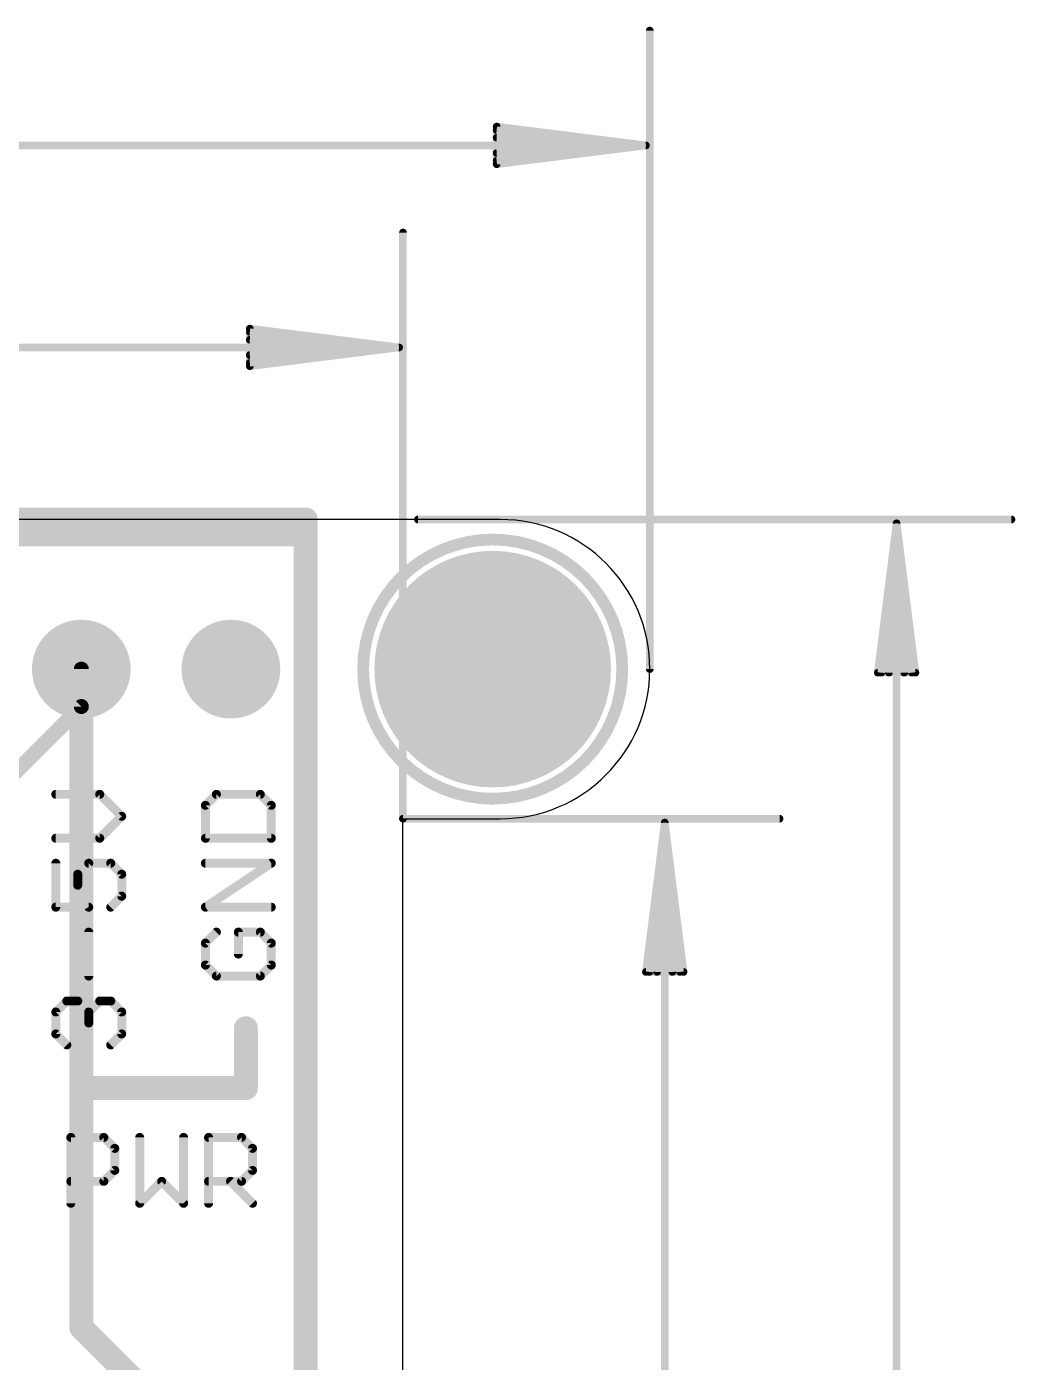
# Model space of a CAD drawing. Extents: x -42 to 37, y -47 to 54.
# Drawn here: x 20.66 to 37.45, y 30.78 to 53.45 of the extents above; entities that cross this region are included whole.
import ezdxf

# ---------------------------------------------------------------- set-up
doc = ezdxf.new("R2010")
doc.units = 0
for name, color, linetype in [('1', 12, 'CONTINUOUS'), ('16', 132, 'CONTINUOUS'), ('17', 110, 'CONTINUOUS'), ('20', 53, 'CONTINUOUS'), ('21', 40, 'CONTINUOUS'), ('47', 253, 'CONTINUOUS')]:
    doc.layers.add(name, color=color, linetype=linetype)

# ---------------------------------------------------------------- blocks, each defined once
blk = doc.blocks.new('ROUNDP')
at = {"const_width": 0.5}
blk.add_lwpolyline([(0, -0.25, 1), (0, 0.25, 1), (0, -0.25)], format="xyb", dxfattribs=at)

msp = doc.modelspace()

# ---------------------------------------------------------------- linework, layer by layer
at = {"layer": '1', "const_width": 0.4064}
for points in [[(25.4, 45.085), (-25.4, 45.085)], [(25.4, -43.18), (25.4, 45.085)], [(21.59, 42.545), (21.59, 31.369)], [(21.59, 31.369), (23.622, 29.337)]]:
    msp.add_lwpolyline(points, dxfattribs=at)
at = {"layer": '1', "const_width": 0.2032}
for points in [[(25.5016, 45.085, 1), (25.2984, 45.085)], [(25.4, 44.9834, 1), (25.4, 45.1866)], [(21.6916, 42.545, 1), (21.4884, 42.545)], [(21.6618, 31.4408, 1), (21.5182, 31.2972)], [(21.4884, 31.369, 1), (21.6916, 31.369)]]:
    msp.add_lwpolyline(points, format="xyb", dxfattribs=at)
at = {"layer": '16'}
for points, const_width in [([(25.4, 44.831), (-25.4, 44.831)], 0.4064), ([(25.4, -41.402), (25.4, 44.831)], 0.4064), ([(21.59, 41.91), (21.59, 42.545)], 0.254), ([(20.447, 40.767), (21.59, 41.91)], 0.254)]:
    msp.add_lwpolyline(points, dxfattribs=dict(at, const_width=const_width))
for points, const_width in [([(25.5016, 44.831, 1), (25.2984, 44.831)], 0.2032), ([(25.4, 44.7294, 1), (25.4, 44.9326)], 0.2032), ([(21.6535, 42.545, 1), (21.5265, 42.545)], 0.127), ([(21.5265, 41.91, 1), (21.6535, 41.91)], 0.127), ([(21.6349, 41.8651, 1), (21.5451, 41.9549)], 0.127)]:
    msp.add_lwpolyline(points, format="xyb", dxfattribs=dict(at, const_width=const_width))
at = {"layer": '20'}
for p, q in [((28.702, 45.085), (-28.702, 45.085)), ((27.051, -38.1), (27.051, 40.005)), ((27.051, 40.005), (28.702, 40.005))]:
    msp.add_line(p, q, dxfattribs=at)
for start, end in [(0, 90), (270, 0)]:
    msp.add_arc((28.702, 42.545), 2.54, start, end, dxfattribs=at)
at = {"layer": '21'}
for points, const_width in [([(28.575, 40.345, 1), (28.575, 44.745, 1), (28.575, 40.345)], 0.2), ([(21.1572, 40.4576, 1), (21.1572, 40.3814)], 0.0762), ([(21.9299, 40.4464, 1), (21.876, 40.3926)], 0.0762), ([(21.903, 40.3814, 1), (21.903, 40.4576)], 0.0762), ([(23.8837, 40.4576, 1), (23.8837, 40.3814)], 0.0762), ([(23.9106, 40.3926, 1), (23.8567, 40.4464)], 0.0762), ([(24.6563, 40.4464, 1), (24.6024, 40.3926)], 0.0762), ([(24.6294, 40.3814, 1), (24.6294, 40.4576)], 0.0762), ([(23.7353, 40.2331, 1), (23.6591, 40.2331)], 0.0762), ([(23.6703, 40.26, 1), (23.7242, 40.2061)], 0.0762), ([(24.8539, 40.2331, 1), (24.7777, 40.2331)], 0.0762), ([(24.7889, 40.2061, 1), (24.8427, 40.26)], 0.0762), ([(22.3027, 40.0197, 1), (22.2489, 40.0736)], 0.0762), ([(22.2489, 40.0197, 1), (22.3027, 40.0736)], 0.0762), ([(21.1572, 39.7119, 1), (21.1572, 39.6357)], 0.0762), ([(21.876, 39.7007, 1), (21.9299, 39.6469)], 0.0762), ([(21.903, 39.6357, 1), (21.903, 39.7119)], 0.0762), ([(23.6972, 39.7119, 1), (23.6972, 39.6357)], 0.0762), ([(23.6591, 39.6738, 1), (23.7353, 39.6738)], 0.0762), ([(24.7777, 39.6738, 1), (24.8539, 39.6738)], 0.0762), ([(24.8158, 39.6357, 1), (24.8158, 39.7119)], 0.0762), ([(21.1953, 39.2501, 1), (21.1191, 39.2501)], 0.0762), ([(21.7165, 39.2882, 1), (21.7165, 39.212)], 0.0762), ([(21.7435, 39.2232, 1), (21.6896, 39.277)], 0.0762), ([(22.1163, 39.277, 1), (22.0624, 39.2232)], 0.0762), ([(22.0894, 39.212, 1), (22.0894, 39.2882)], 0.0762), ([(23.6972, 39.2882, 1), (23.6972, 39.212)], 0.0762), ([(24.8369, 39.2184, 1), (24.7947, 39.2818)], 0.0762), ([(24.8158, 39.212, 1), (24.8158, 39.2882)], 0.0762), ([(21.5682, 39.0637, 1), (21.492, 39.0637)], 0.0762), ([(21.5032, 39.0906, 1), (21.557, 39.0367)], 0.0762), ([(22.3139, 39.0637, 1), (22.2377, 39.0637)], 0.0762), ([(22.2489, 39.0367, 1), (22.3027, 39.0906)], 0.0762), ([(21.5642, 38.8943, 1), (21.496, 38.8602)], 0.0762), ([(21.492, 38.8772, 1), (21.5682, 38.8772)], 0.0762), ([(21.1572, 38.5425, 1), (21.1572, 38.4663)], 0.0762), ([(21.1191, 38.5044, 1), (21.1953, 38.5044)], 0.0762), ([(21.6824, 38.4874, 1), (21.7506, 38.5214)], 0.0762), ([(21.7165, 38.4663, 1), (21.7165, 38.5425)], 0.0762), ([(22.0624, 38.5313, 1), (22.1163, 38.4775)], 0.0762), ([(22.2377, 38.6908, 1), (22.3139, 38.6908)], 0.0762), ([(22.3027, 38.6639, 1), (22.2489, 38.7178)], 0.0762), ([(23.6972, 38.5425, 1), (23.6972, 38.4663)], 0.0762), ([(23.6761, 38.5361, 1), (23.7184, 38.4727)], 0.0762), ([(24.8158, 38.4663, 1), (24.8158, 38.5425)], 0.0762), ([(21.7546, 38.0807, 1), (21.6784, 38.0807)], 0.0762), ([(23.9106, 38.0538, 1), (23.8567, 38.1076)], 0.0762), ([(24.2565, 38.1188, 1), (24.2565, 38.0426)], 0.0762), ([(24.2946, 38.0807, 1), (24.2184, 38.0807)], 0.0762), ([(24.6563, 38.1076, 1), (24.6024, 38.0538)], 0.0762), ([(24.6294, 38.0426, 1), (24.6294, 38.1188)], 0.0762), ([(23.7353, 37.8943, 1), (23.6591, 37.8943)], 0.0762), ([(23.6703, 37.9212, 1), (23.7242, 37.8673)], 0.0762), ([(24.8539, 37.8943, 1), (24.7777, 37.8943)], 0.0762), ([(24.7889, 37.8673, 1), (24.8427, 37.9212)], 0.0762), ([(24.2184, 37.7079, 1), (24.2946, 37.7079)], 0.0762), ([(23.7242, 37.5484, 1), (23.6703, 37.4945)], 0.0762), ([(23.6591, 37.5214, 1), (23.7353, 37.5214)], 0.0762), ([(23.8837, 37.3731, 1), (23.8837, 37.2969)], 0.0762), ([(24.6294, 37.2969, 1), (24.6294, 37.3731)], 0.0762), ([(24.7777, 37.5214, 1), (24.8539, 37.5214)], 0.0762), ([(24.8427, 37.4945, 1), (24.7889, 37.5484)], 0.0762), ([(21.6784, 37.335, 1), (21.7546, 37.335)], 0.0762), ([(23.8567, 37.3081, 1), (23.9106, 37.3619)], 0.0762), ([(24.6024, 37.3619, 1), (24.6563, 37.3081)], 0.0762), ([(21.3437, 36.9494, 1), (21.3437, 36.8732)], 0.0762), ([(21.3706, 36.8844, 1), (21.3167, 36.9382)], 0.0762), ([(21.557, 36.9382, 1), (21.5032, 36.8844)], 0.0762), ([(21.5301, 36.8732, 1), (21.5301, 36.9494)], 0.0762), ([(21.903, 36.9494, 1), (21.903, 36.8732)], 0.0762), ([(21.9299, 36.8844, 1), (21.876, 36.9382)], 0.0762), ([(22.1163, 36.9382, 1), (22.0624, 36.8844)], 0.0762), ([(22.0894, 36.8732, 1), (22.0894, 36.9494)], 0.0762), ([(21.1953, 36.7249, 1), (21.1191, 36.7249)], 0.0762), ([(21.1303, 36.7518, 1), (21.1842, 36.6979)], 0.0762), ([(21.7546, 36.7249, 1), (21.6784, 36.7249)], 0.0762), ([(21.6896, 36.7518, 1), (21.7435, 36.6979)], 0.0762), ([(21.6896, 36.6979, 1), (21.7435, 36.7518)], 0.0762), ([(22.3139, 36.7249, 1), (22.2377, 36.7249)], 0.0762), ([(22.2489, 36.6979, 1), (22.3027, 36.7518)], 0.0762), ([(21.6784, 36.5385, 1), (21.7546, 36.5385)], 0.0762), ([(24.4856, 36.449, 1), (24.2824, 36.449)], 0.2032), ([(21.1842, 36.379, 1), (21.1303, 36.3251)], 0.0762), ([(21.1191, 36.352, 1), (21.1953, 36.352)], 0.0762), ([(22.2377, 36.352, 1), (22.3139, 36.352)], 0.0762), ([(22.3027, 36.3251, 1), (22.2489, 36.379)], 0.0762), ([(21.3167, 36.1387, 1), (21.3706, 36.1925)], 0.0762), ([(22.0624, 36.1925, 1), (22.1163, 36.1387)], 0.0762), ([(21.59, 35.5346, 1), (21.59, 35.3314)], 0.2032), ([(24.384, 35.3314, 1), (24.384, 35.5346)], 0.2032), ([(24.2824, 35.433, 1), (24.4856, 35.433)], 0.2032), ([(21.4503, 34.5958, 1), (21.3741, 34.5958)], 0.0762), ([(21.4122, 34.6339, 1), (21.4122, 34.5577)], 0.0762), ([(21.9984, 34.6227, 1), (21.9445, 34.5688)], 0.0762), ([(21.9715, 34.5577, 1), (21.9715, 34.6339)], 0.0762), ([(22.196, 34.4093, 1), (22.1198, 34.4093)], 0.0762), ([(22.131, 34.3824, 1), (22.1848, 34.4363)], 0.0762), ([(22.6197, 34.5958, 1), (22.5435, 34.5958)], 0.0762), ([(23.3654, 34.5958, 1), (23.2892, 34.5958)], 0.0762), ([(23.7891, 34.5958, 1), (23.7129, 34.5958)], 0.0762), ([(23.751, 34.6339, 1), (23.751, 34.5577)], 0.0762), ([(24.3372, 34.6227, 1), (24.2833, 34.5688)], 0.0762), ([(24.3103, 34.5577, 1), (24.3103, 34.6339)], 0.0762), ([(24.5348, 34.4093, 1), (24.4586, 34.4093)], 0.0762), ([(24.4698, 34.3824, 1), (24.5236, 34.4363)], 0.0762), ([(22.1198, 34.0365, 1), (22.196, 34.0365)], 0.0762), ([(22.1848, 34.0095, 1), (22.131, 34.0634)], 0.0762), ([(24.4586, 34.0365, 1), (24.5348, 34.0365)], 0.0762), ([(24.5236, 34.0095, 1), (24.4698, 34.0634)], 0.0762), ([(21.4122, 33.8882, 1), (21.4122, 33.812)], 0.0762), ([(21.9445, 33.877, 1), (21.9984, 33.8231)], 0.0762), ([(21.9715, 33.812, 1), (21.9715, 33.8882)], 0.0762), ([(22.9814, 33.877, 1), (22.9275, 33.8231)], 0.0762), ([(22.9814, 33.8231, 1), (22.9275, 33.877)], 0.0762), ([(23.751, 33.8882, 1), (23.751, 33.812)], 0.0762), ([(24.1508, 33.877, 1), (24.0969, 33.8231)], 0.0762), ([(24.2833, 33.877, 1), (24.3372, 33.8231)], 0.0762), ([(24.3103, 33.812, 1), (24.3103, 33.8882)], 0.0762), ([(21.3741, 33.4772, 1), (21.4503, 33.4772)], 0.0762), ([(22.5435, 33.4772, 1), (22.6197, 33.4772)], 0.0762), ([(22.5547, 33.5041, 1), (22.6085, 33.4503)], 0.0762), ([(23.2892, 33.4772, 1), (23.3654, 33.4772)], 0.0762), ([(23.3004, 33.4503, 1), (23.3542, 33.5041)], 0.0762), ([(23.7129, 33.4772, 1), (23.7891, 33.4772)], 0.0762), ([(24.4698, 33.4503, 1), (24.5236, 33.5041)], 0.0762)]:
    msp.add_lwpolyline(points, format="xyb", dxfattribs=dict(at, const_width=const_width))
for points, const_width in [([(21.903, 40.4195), (21.1572, 40.4195)], 0.1524), ([(22.2758, 40.0466), (21.903, 40.4195)], 0.1524), ([(23.8837, 40.4195), (23.6972, 40.2331)], 0.1524), ([(24.6294, 40.4195), (23.8837, 40.4195)], 0.1524), ([(24.8158, 40.2331), (24.6294, 40.4195)], 0.1524), ([(23.6972, 40.2331), (23.6972, 39.6738)], 0.1524), ([(24.8158, 39.6738), (24.8158, 40.2331)], 0.1524), ([(21.903, 39.6738), (22.2758, 40.0466)], 0.1524), ([(21.1572, 39.6738), (21.903, 39.6738)], 0.1524), ([(23.6972, 39.6738), (24.8158, 39.6738)], 0.1524), ([(21.1572, 39.2501), (21.1572, 38.5044)], 0.1524), ([(21.5301, 39.0637), (21.7165, 39.2501)], 0.1524), ([(21.7165, 39.2501), (22.0894, 39.2501)], 0.1524), ([(22.0894, 39.2501), (22.2758, 39.0637)], 0.1524), ([(23.6972, 38.5044), (24.8158, 39.2501)], 0.1524), ([(24.8158, 39.2501), (23.6972, 39.2501)], 0.1524), ([(21.5301, 38.8772), (21.5301, 39.0637)], 0.1524), ([(22.2758, 39.0637), (22.2758, 38.6908)], 0.1524), ([(21.7165, 38.5044), (21.5301, 38.8772)], 0.1524), ([(21.1572, 38.5044), (21.7165, 38.5044)], 0.1524), ([(22.2758, 38.6908), (22.0894, 38.5044)], 0.1524), ([(24.8158, 38.5044), (23.6972, 38.5044)], 0.1524), ([(21.7165, 37.335), (21.7165, 38.0807)], 0.1524), ([(23.8837, 38.0807), (23.6972, 37.8943)], 0.1524), ([(24.6294, 38.0807), (24.2565, 38.0807)], 0.1524), ([(24.2565, 38.0807), (24.2565, 37.7079)], 0.1524), ([(24.8158, 37.8943), (24.6294, 38.0807)], 0.1524), ([(23.6972, 37.8943), (23.6972, 37.5214)], 0.1524), ([(24.8158, 37.5214), (24.8158, 37.8943)], 0.1524), ([(23.6972, 37.5214), (23.8837, 37.335)], 0.1524), ([(23.8837, 37.335), (24.6294, 37.335)], 0.1524), ([(24.6294, 37.335), (24.8158, 37.5214)], 0.1524), ([(21.1572, 36.7249), (21.3437, 36.9113)], 0.1524), ([(21.3437, 36.9113), (21.5301, 36.9113)], 0.1524), ([(21.5301, 36.9113), (21.7165, 36.7249)], 0.1524), ([(21.7165, 36.7249), (21.903, 36.9113)], 0.1524), ([(21.903, 36.9113), (22.0894, 36.9113)], 0.1524), ([(22.0894, 36.9113), (22.2758, 36.7249)], 0.1524), ([(21.1572, 36.352), (21.1572, 36.7249)], 0.1524), ([(21.7165, 36.7249), (21.7165, 36.5385)], 0.1524), ([(22.2758, 36.7249), (22.2758, 36.352)], 0.1524), ([(24.384, 35.433), (24.384, 36.449)], 0.4064), ([(21.3437, 36.1656), (21.1572, 36.352)], 0.1524), ([(22.2758, 36.352), (22.0894, 36.1656)], 0.1524), ([(21.59, 35.433), (24.384, 35.433)], 0.4064), ([(21.4122, 33.4772), (21.4122, 34.5958)], 0.1524), ([(21.4122, 34.5958), (21.9715, 34.5958)], 0.1524), ([(21.9715, 34.5958), (22.1579, 34.4093)], 0.1524), ([(22.1579, 34.4093), (22.1579, 34.0365)], 0.1524), ([(22.5816, 34.5958), (22.5816, 33.4772)], 0.1524), ([(23.3273, 33.4772), (23.3273, 34.5958)], 0.1524), ([(23.751, 33.4772), (23.751, 34.5958)], 0.1524), ([(23.751, 34.5958), (24.3103, 34.5958)], 0.1524), ([(24.3103, 34.5958), (24.4967, 34.4093)], 0.1524), ([(24.4967, 34.4093), (24.4967, 34.0365)], 0.1524), ([(22.1579, 34.0365), (21.9715, 33.8501)], 0.1524), ([(24.4967, 34.0365), (24.3103, 33.8501)], 0.1524), ([(21.9715, 33.8501), (21.4122, 33.8501)], 0.1524), ([(22.5816, 33.4772), (22.9544, 33.8501)], 0.1524), ([(22.9544, 33.8501), (23.3273, 33.4772)], 0.1524), ([(24.3103, 33.8501), (23.751, 33.8501)], 0.1524), ([(24.1238, 33.8501), (24.4967, 33.4772)], 0.1524)]:
    msp.add_lwpolyline(points, dxfattribs=dict(at, const_width=const_width))
at = {"layer": '47', "const_width": 0.13}
for points in [[(31.242, 42.545), (31.242, 53.385)], [(31.177, 51.435), (28.642, 51.7542)], [(28.642, 51.7542), (28.642, 51.1158)], [(31.177, 51.435), (28.642, 51.695)], [(-31.177, 51.435), (31.177, 51.435)], [(31.177, 51.435), (28.642, 51.565)], [(28.642, 51.1158), (31.177, 51.435)], [(28.642, 51.305), (31.177, 51.435)], [(28.642, 51.175), (31.177, 51.435)], [(27.051, 40.005), (27.051, 49.956)], [(26.986, 48.006), (24.451, 48.3252)], [(24.451, 48.3252), (24.451, 47.6868)], [(26.986, 48.006), (24.451, 48.266)], [(-26.986, 48.006), (26.986, 48.006)], [(26.986, 48.006), (24.451, 48.136)], [(24.451, 47.6868), (26.986, 48.006)], [(24.451, 47.876), (26.986, 48.006)], [(24.451, 47.746), (26.986, 48.006)], [(27.305, 45.085), (37.383, 45.085)], [(35.433, 45.02), (35.1138, 42.485)], [(35.433, 45.02), (35.173, 42.485)], [(35.433, 45.02), (35.303, 42.485)], [(35.433, -43.115), (35.433, 45.02)], [(35.7522, 42.485), (35.433, 45.02)], [(35.563, 42.485), (35.433, 45.02)], [(35.693, 42.485), (35.433, 45.02)], [(35.1138, 42.485), (35.7522, 42.485)], [(27.051, 40.005), (33.446, 40.005)], [(31.496, 39.94), (31.1768, 37.405)], [(31.496, 39.94), (31.236, 37.405)], [(31.496, 39.94), (31.366, 37.405)], [(31.496, -38.035), (31.496, 39.94)], [(31.8152, 37.405), (31.496, 39.94)], [(31.626, 37.405), (31.496, 39.94)], [(31.756, 37.405), (31.496, 39.94)], [(31.1768, 37.405), (31.8152, 37.405)]]:
    msp.add_lwpolyline(points, dxfattribs=at)
at = {"layer": '47', "const_width": 0.065}
for points in [[(31.2745, 53.385, 1), (31.2095, 53.385)], [(28.6461, 51.7865, 1), (28.6379, 51.722)], [(28.6745, 51.7542, 1), (28.6095, 51.7542)], [(28.6453, 51.7273, 1), (28.6387, 51.6627)], [(28.6437, 51.5975, 1), (28.6403, 51.5325)], [(31.1811, 51.4028, 1), (31.1729, 51.4672)], [(31.1729, 51.4028, 1), (31.1811, 51.4672)], [(31.1803, 51.4027, 1), (31.1737, 51.4673)], [(31.1737, 51.4027, 1), (31.1803, 51.4673)], [(31.1753, 51.4025, 1), (31.1787, 51.4675)], [(31.1787, 51.4025, 1), (31.1753, 51.4675)], [(31.177, 51.4025, 1), (31.177, 51.4675)], [(28.6403, 51.3375, 1), (28.6437, 51.2725)], [(28.6387, 51.2073, 1), (28.6453, 51.1427)], [(28.6379, 51.148, 1), (28.6461, 51.0835)], [(28.6095, 51.1158, 1), (28.6745, 51.1158)], [(27.0835, 49.956, 1), (27.0185, 49.956)], [(24.4551, 48.3575, 1), (24.4469, 48.293)], [(24.4835, 48.3252, 1), (24.4185, 48.3252)], [(24.4543, 48.2983, 1), (24.4477, 48.2337)], [(24.4527, 48.1685, 1), (24.4493, 48.1035)], [(26.9901, 47.9738, 1), (26.9819, 48.0382)], [(26.9819, 47.9738, 1), (26.9901, 48.0382)], [(26.9893, 47.9737, 1), (26.9827, 48.0383)], [(26.9827, 47.9737, 1), (26.9893, 48.0383)], [(26.9843, 47.9735, 1), (26.9877, 48.0385)], [(26.9877, 47.9735, 1), (26.9843, 48.0385)], [(26.986, 47.9735, 1), (26.986, 48.0385)], [(24.4493, 47.9085, 1), (24.4527, 47.8435)], [(24.4477, 47.7783, 1), (24.4543, 47.7137)], [(24.4469, 47.719, 1), (24.4551, 47.6545)], [(24.4185, 47.6868, 1), (24.4835, 47.6868)], [(27.305, 45.1175, 1), (27.305, 45.0525)], [(37.383, 45.0525, 1), (37.383, 45.1175)], [(35.4655, 45.02, 1), (35.4005, 45.02)], [(35.4652, 45.0241, 1), (35.4008, 45.0159)], [(35.4655, 45.0183, 1), (35.4005, 45.0217)], [(35.4655, 45.0217, 1), (35.4005, 45.0183)], [(35.4653, 45.0233, 1), (35.4007, 45.0167)], [(35.4653, 45.0167, 1), (35.4007, 45.0233)], [(35.4652, 45.0159, 1), (35.4008, 45.0241)], [(31.2095, 42.545, 1), (31.2745, 42.545)], [(35.0815, 42.4891, 1), (35.146, 42.4809)], [(35.1138, 42.5175, 1), (35.1138, 42.4525)], [(35.1407, 42.4883, 1), (35.2053, 42.4817)], [(35.2705, 42.4867, 1), (35.3355, 42.4833)], [(35.5305, 42.4833, 1), (35.5955, 42.4867)], [(35.6607, 42.4817, 1), (35.7253, 42.4883)], [(35.72, 42.4809, 1), (35.7845, 42.4891)], [(35.7522, 42.4525, 1), (35.7522, 42.5175)], [(27.051, 40.0375, 1), (27.051, 39.9725)], [(27.0185, 40.005, 1), (27.0835, 40.005)], [(31.5285, 39.94, 1), (31.4635, 39.94)], [(31.5282, 39.9441, 1), (31.4638, 39.9359)], [(31.5285, 39.9383, 1), (31.4635, 39.9417)], [(31.5285, 39.9417, 1), (31.4635, 39.9383)], [(31.5283, 39.9433, 1), (31.4637, 39.9367)], [(31.5283, 39.9367, 1), (31.4637, 39.9433)], [(31.5282, 39.9359, 1), (31.4638, 39.9441)], [(33.446, 39.9725, 1), (33.446, 40.0375)], [(31.1445, 37.4091, 1), (31.209, 37.4009)], [(31.1768, 37.4375, 1), (31.1768, 37.3725)], [(31.2037, 37.4083, 1), (31.2683, 37.4017)], [(31.3335, 37.4067, 1), (31.3985, 37.4033)], [(31.5935, 37.4033, 1), (31.6585, 37.4067)], [(31.7237, 37.4017, 1), (31.7883, 37.4083)], [(31.783, 37.4009, 1), (31.8475, 37.4091)], [(31.8152, 37.3725, 1), (31.8152, 37.4375)]]:
    msp.add_lwpolyline(points, format="xyb", dxfattribs=at)

# ---------------------------------------------------------------- block references
at = {"layer": '17', "xscale": 4.016, "yscale": 4.016}
msp.add_blockref('ROUNDP', (28.575, 42.545), dxfattribs=at)
msp.add_blockref('ROUNDP', (28.575, 42.545), dxfattribs=at)
at = {"layer": '17', "xscale": 1.6764, "yscale": 1.6764, "rotation": 270}
for p in [(21.59, 42.545), (21.59, 42.545), (24.13, 42.545), (24.13, 42.545)]:
    msp.add_blockref('ROUNDP', p, dxfattribs=at)

doc.saveas('drawing.dxf')
